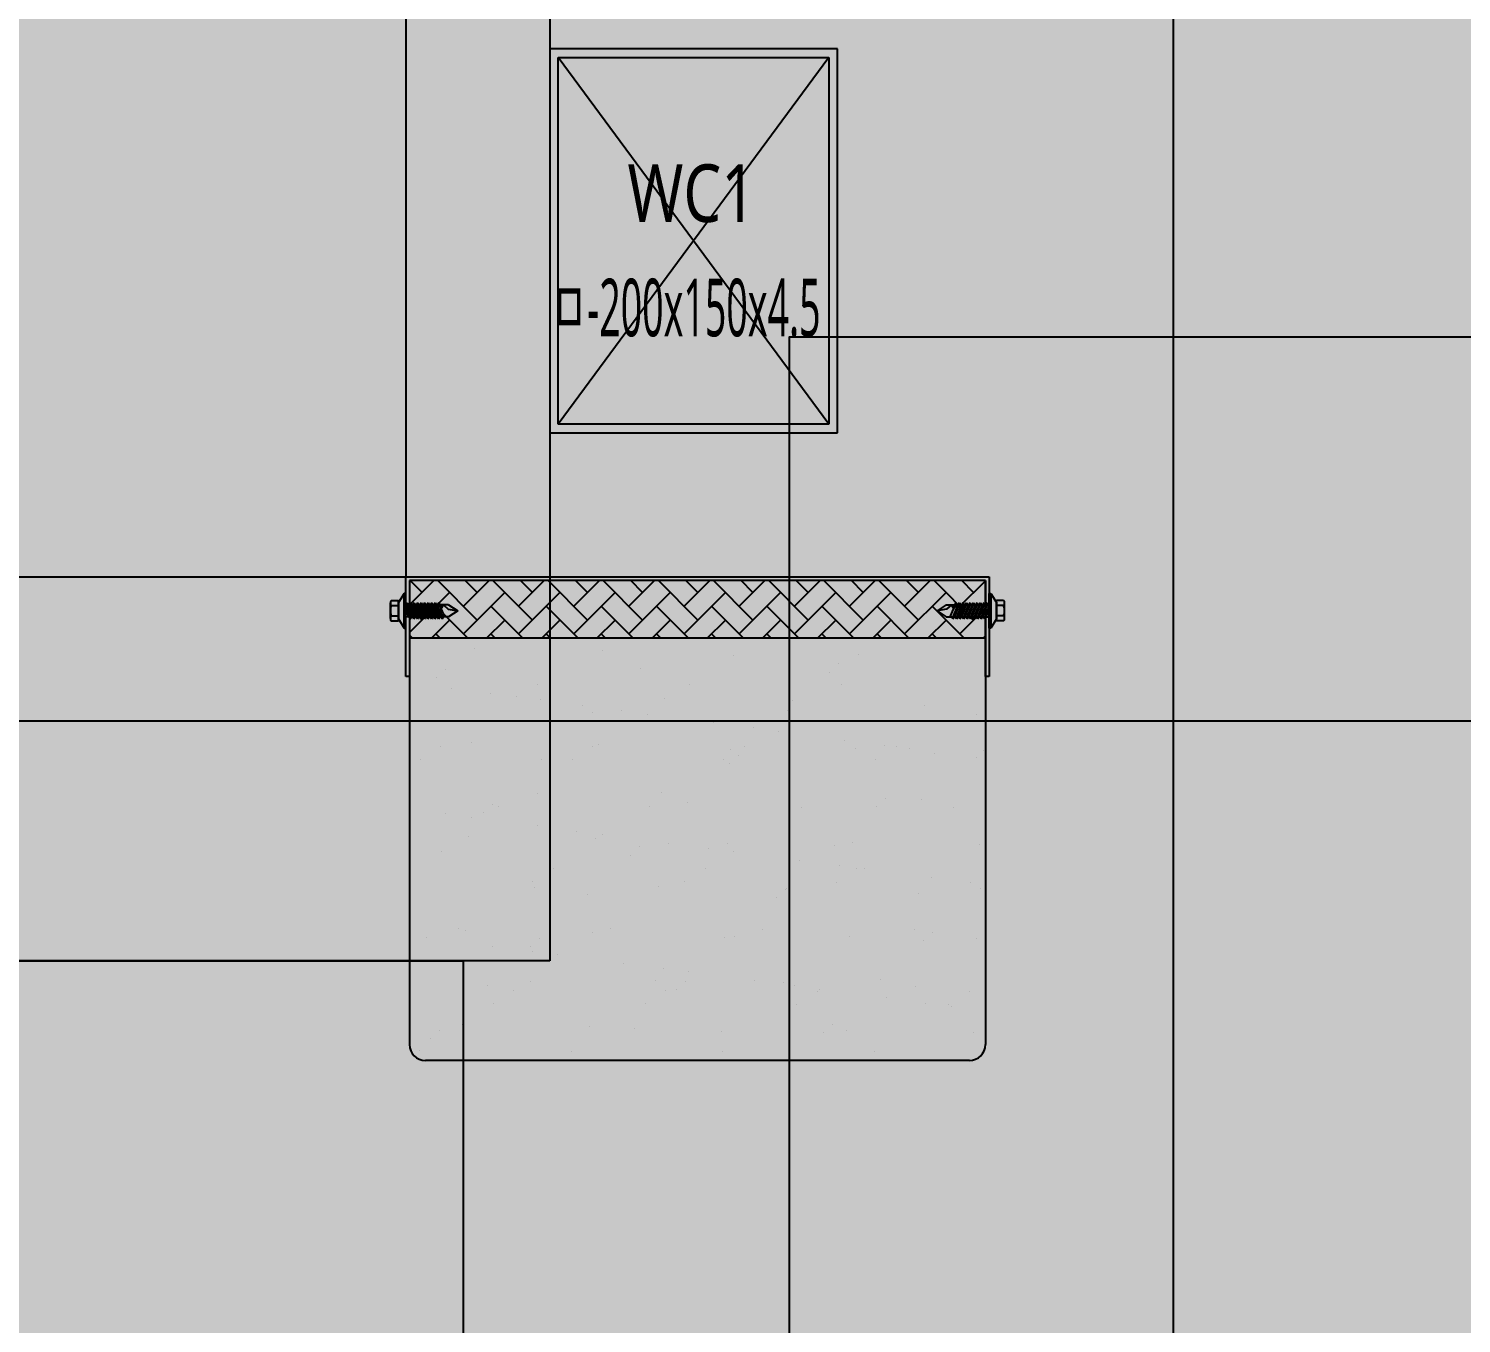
# Model space of a CAD drawing. Header units: millimetres. Extents: x -27408 to 60590, y 623 to 42257.
# Drawn here: x 59231.45 to 59246.05, y 17680.46 to 17693.65 of the extents above; entities that cross this region are included whole.
import ezdxf
from ezdxf.enums import TextEntityAlignment as Align

# ---------------------------------------------------------------- set-up
doc = ezdxf.new("R2010")
doc.units = ezdxf.units.MM
doc.header["$LTSCALE"] = 100
doc.header["$MEASUREMENT"] = 0
doc.header["$PDSIZE"] = -10
doc.layers.get('0').update_dxf_attribs({"linetype": 'CONTINUOUS'})
doc.layers.get('Defpoints').update_dxf_attribs({"color": 171, "linetype": 'CONTINUOUS'})
for name, color, linetype in [('254', 254, 'CONTINUOUS'), ('ELE7 (0.07)', 8, 'CONTINUOUS'), ('ELE9', 9, 'CONTINUOUS'), ('FIN(패널-T75 글라스울)', 6, 'CONTINUOUS'), ('h COLUMN', 252, 'CONTINUOUS'), ('OVERHEAD DOOR - ELE', 9, 'CONTINUOUS'), ('OVERHEAD DOOR - ETC', 252, 'CONTINUOUS'), ('WC', 2, 'CONTINUOUS'), ('주차-확장', 251, 'CONTINUOUS')]:
    doc.layers.add(name, color=color, linetype=linetype)
doc.styles.add('TE', font='malgun_0.ttf')

# ---------------------------------------------------------------- blocks, each defined once
blk = doc.blocks.new('*U241')
at = {"color": 0, "linetype": 'ByBlock'}
for p, q in [((100, 75), (-100, 75)), ((-100, 75), (-100, -75)), ((100, -75), (100, 75)), ((-95.5, 70.5), (95.5, 70.5)), ((-95.5, -70.5), (-95.5, 70.5)), ((95.5, 70.5), (95.5, -70.5)), ((95.5, -70.5), (-95.5, -70.5)), ((-100, -75), (100, -75))]:
    blk.add_line(p, q, dxfattribs=at)
at = {"layer": 'Defpoints'}
blk.add_point((0, 0), dxfattribs=at)
blk = doc.blocks.new('WC1')
at = {"layer": 'h COLUMN', "ltscale": 0.1}
for p, q in [((70.5, -95.5), (-70.5, 95.5)), ((70.5, 95.5), (-70.5, -95.5))]:
    blk.add_line(p, q, dxfattribs=at)
at = {"layer": 'h COLUMN', "ltscale": 0.1, "rotation": 90}
blk.add_blockref('*U241', (0, 0), dxfattribs=at)
at = {"layer": 'Defpoints', "style": 'TE'}
for s, width, p in [('WC1', 0.8, (-34.44, 24.8)), ('ㅁ-200x150x4.5', 0.5, (-74.29, -34.76))]:
    blk.add_text(s, height=30, dxfattribs=dict(at, width=width)).set_placement(p, align=Align.MIDDLE_LEFT)
blk = doc.blocks.new('지하2층 WC1 2 배치')
at = {"layer": 'WC'}
blk.add_blockref('WC1', (188500, -77700), dxfattribs=at)
blk = doc.blocks.new('A$C2563bbe5')
at = {"layer": 'ELE7 (0.07)', "ltscale": 0.002}
blk.add_line((4275, 252), (6725, 252), dxfattribs=at)
at = {"layer": 'FIN(패널-T75 글라스울)'}
for p, q in [((6650, 727), (6650, 252)), ((6725, 727), (6725, 252)), ((6725, 327), (6850, 327)), ((6650, 252), (6850, 252))]:
    blk.add_line(p, q, dxfattribs=at)
at = {"layer": 'OVERHEAD DOOR - ELE', "ltscale": 0.002}
for p, q in [((6725, 252), (6725, 52)), ((6725, 52), (4275, 52))]:
    blk.add_line(p, q, dxfattribs=at)
at = {"layer": 'OVERHEAD DOOR - ETC', "ltscale": 0.002}
for p, q in [((6650, 200), (6650, 252)), ((6650, 252), (6954, 252)), ((6952, 250), (6652, 250)), ((6652, 250), (6652, 200)), ((6652, 237.32), (6664.68, 250)), ((6658.49, 243.81), (6652.31, 250)), ((6687.23, 229.44), (6666.67, 250)), ((6680.05, 236.63), (6693.42, 250)), ((6687.23, 243.81), (6681.04, 250)), ((6715.97, 229.44), (6695.41, 250)), ((6708.78, 236.63), (6722.16, 250)), ((6715.97, 243.81), (6709.78, 250)), ((6744.7, 229.44), (6724.15, 250)), ((6737.52, 236.63), (6750.89, 250)), ((6744.7, 243.81), (6738.52, 250)), ((6773.44, 229.44), (6752.88, 250)), ((6766.26, 236.63), (6779.63, 250)), ((6773.44, 243.81), (6767.25, 250)), ((6802.18, 229.44), (6781.62, 250)), ((6794.99, 236.63), (6808.37, 250)), ((6802.18, 243.81), (6795.99, 250)), ((6830.91, 229.44), (6810.36, 250)), ((6823.73, 236.63), (6837.1, 250)), ((6830.91, 243.81), (6824.73, 250)), ((6859.65, 229.44), (6839.1, 250)), ((6852.47, 236.63), (6865.84, 250)), ((6859.65, 243.81), (6853.46, 250)), ((6888.39, 229.44), (6867.83, 250)), ((6881.2, 236.63), (6894.58, 250)), ((6888.39, 243.81), (6882.2, 250)), ((6917.13, 229.44), (6896.57, 250)), ((6909.94, 236.63), (6923.31, 250)), ((6917.13, 243.81), (6910.94, 250)), ((6945.86, 229.44), (6925.31, 250)), ((6938.68, 236.63), (6952, 249.95)), ((6945.86, 243.81), (6939.67, 250)), ((6952, 200), (6952, 250)), ((6954, 252), (6954, 200)), ((6652, 222.95), (6672.86, 243.81)), ((6680.05, 222.26), (6701.6, 243.81)), ((6708.78, 222.26), (6730.34, 243.81)), ((6737.52, 222.26), (6759.07, 243.81)), ((6766.26, 222.26), (6787.81, 243.81)), ((6794.99, 222.26), (6816.55, 243.81)), ((6823.73, 222.26), (6845.28, 243.81)), ((6852.47, 222.26), (6874.02, 243.81)), ((6881.2, 222.26), (6902.76, 243.81)), ((6909.94, 222.26), (6931.49, 243.81)), ((6658.49, 229.44), (6652, 235.94)), ((6682.31, 220), (6665.68, 236.63)), ((6711.04, 220), (6694.41, 236.63)), ((6739.78, 220), (6723.15, 236.63)), ((6768.52, 220), (6751.89, 236.63)), ((6797.25, 220), (6780.63, 236.63)), ((6825.99, 220), (6809.36, 236.63)), ((6854.73, 220), (6838.1, 236.63)), ((6883.46, 220), (6866.84, 236.63)), ((6912.2, 220), (6895.57, 236.63)), ((6940.94, 220), (6924.31, 236.63)), ((6938.68, 222.26), (6952, 235.58)), ((6663.42, 220), (6672.86, 229.44)), ((6692.16, 220), (6701.6, 229.44)), ((6720.89, 220), (6730.34, 229.44)), ((6749.63, 220), (6759.07, 229.44)), ((6778.37, 220), (6787.81, 229.44)), ((6807.1, 220), (6816.55, 229.44)), ((6835.84, 220), (6845.28, 229.44)), ((6864.58, 220), (6874.02, 229.44)), ((6893.31, 220), (6902.76, 229.44)), ((6922.05, 220), (6931.49, 229.44)), ((6653.57, 220), (6652, 221.57)), ((6667.94, 220), (6665.68, 222.26)), ((6696.67, 220), (6694.41, 222.26)), ((6725.41, 220), (6723.15, 222.26)), ((6754.15, 220), (6751.89, 222.26)), ((6782.88, 220), (6780.63, 222.26)), ((6811.62, 220), (6809.36, 222.26)), ((6840.36, 220), (6838.1, 222.26)), ((6869.1, 220), (6866.84, 222.26)), ((6897.83, 220), (6895.57, 222.26)), ((6926.57, 220), (6924.31, 222.26)), ((6950.79, 220), (6952, 221.21)), ((6685.81, 214.44), (6685.81, 214.44)), ((6752.29, 213.59), (6752.29, 213.59)), ((6820.9, 211.12), (6820.9, 211.12)), ((6885.87, 211.43), (6885.87, 211.43)), ((6670.9, 203.56), (6670.9, 203.56)), ((6772.54, 204.43), (6772.54, 204.43)), ((6870.99, 202.39), (6870.99, 202.39)), ((6875.68, 206.68), (6875.68, 206.68)), ((6652, 200), (6650, 200)), ((6666.22, 199.27), (6666.22, 199.27)), ((6718.63, 195.91), (6718.63, 195.91)), ((6797.72, 195.76), (6797.72, 195.76)), ((6876.82, 195.62), (6876.82, 195.62)), ((6954, 200), (6952, 200)), ((6673.63, 193.96), (6673.63, 193.96)), ((6694.28, 191.24), (6694.28, 191.24)), ((6707.5, 189.5), (6707.5, 189.5)), ((6720.06, 188.16), (6720.06, 188.16)), ((6785.04, 188.47), (6785.04, 188.47)), ((6851.53, 187.62), (6851.53, 187.62)), ((6742, 184.96), (6742, 184.96)), ((6747.26, 181.27), (6747.26, 181.27)), ((6762.65, 182.24), (6762.65, 182.24)), ((6775.87, 180.5), (6775.87, 180.5)), ((6848.9, 182.14), (6848.9, 182.14)), ((6920.13, 185.15), (6920.13, 185.15)), ((6947.35, 180.1), (6947.35, 180.1)), ((6742.58, 176.98), (6742.58, 176.98)), ((6810.37, 175.96), (6810.37, 175.96)), ((6831.02, 173.24), (6831.02, 173.24)), ((6684.21, 165.5), (6684.21, 165.5)), ((6750.69, 164.65), (6750.69, 164.65)), ((6844.24, 171.5), (6844.24, 171.5)), ((6878.74, 166.96), (6878.74, 166.96)), ((6899.39, 164.24), (6899.39, 164.24)), ((6657.57, 157.01), (6657.57, 157.01)), ((6668.28, 163.83), (6668.28, 163.83)), ((6736.67, 156.87), (6736.67, 156.87)), ((6747.38, 163.69), (6747.38, 163.69)), ((6819.3, 162.18), (6819.3, 162.18)), ((6823.61, 158.97), (6823.61, 158.97)), ((6826.48, 163.55), (6826.48, 163.55)), ((6884.27, 162.49), (6884.27, 162.49)), ((6905.58, 163.4), (6905.58, 163.4)), ((6912.62, 162.5), (6912.62, 162.5)), ((6925.25, 159.85), (6925.25, 159.85)), ((6947.12, 157.96), (6947.12, 157.96)), ((6950.76, 161.65), (6950.76, 161.65)), ((6720.48, 156.73), (6720.48, 156.73)), ((6815.77, 156.72), (6815.77, 156.72)), ((6818.93, 154.68), (6818.93, 154.68)), ((6894.87, 156.58), (6894.87, 156.58)), ((6718.46, 139.22), (6718.46, 139.22)), ((6783.44, 139.53), (6783.44, 139.53)), ((6796.84, 134.44), (6796.84, 134.44)), ((6849.93, 138.68), (6849.93, 138.68)), ((6899.97, 136.68), (6899.97, 136.68)), ((6918.53, 136.21), (6918.53, 136.21)), ((6670.86, 128.56), (6670.86, 128.56)), ((6690.52, 129.27), (6690.52, 129.27)), ((6695.2, 133.56), (6695.2, 133.56)), ((6698.11, 132.3), (6698.11, 132.3)), ((6777.21, 132.16), (6777.21, 132.16)), ((6856.31, 132.01), (6856.31, 132.01)), ((6895.29, 132.39), (6895.29, 132.39)), ((6935.41, 131.87), (6935.41, 131.87)), ((6684.08, 126.82), (6684.08, 126.82)), ((6718.58, 122.28), (6718.58, 122.28)), ((6739.23, 119.56), (6739.23, 119.56)), ((6682.61, 116.56), (6682.61, 116.56)), ((6749.09, 115.71), (6749.09, 115.71)), ((6752.45, 117.82), (6752.45, 117.82)), ((6786.95, 113.28), (6786.95, 113.28)), ((6817.7, 113.24), (6817.7, 113.24)), ((6873.19, 112.14), (6873.19, 112.14)), ((6882.67, 113.55), (6882.67, 113.55)), ((6949.16, 112.7), (6949.16, 112.7)), ((6668.42, 109.02), (6668.42, 109.02)), ((6766.87, 106.98), (6766.87, 106.98)), ((6771.55, 111.27), (6771.55, 111.27)), ((6807.6, 110.56), (6807.6, 110.56)), ((6820.83, 108.82), (6820.83, 108.82)), ((6726.87, 100.09), (6726.87, 100.09)), ((6805.97, 99.94), (6805.97, 99.94)), ((6855.33, 104.28), (6855.33, 104.28)), ((6875.98, 101.56), (6875.98, 101.56)), ((6885.07, 99.8), (6885.07, 99.8)), ((6889.2, 99.82), (6889.2, 99.82)), ((6716.16, 93.26), (6716.16, 93.26)), ((6716.86, 90.27), (6716.86, 90.27)), ((6781.84, 90.59), (6781.84, 90.59)), ((6795.26, 93.12), (6795.26, 93.12)), ((6848.33, 89.74), (6848.33, 89.74)), ((6874.36, 92.98), (6874.36, 92.98)), ((6923.7, 95.28), (6923.7, 95.28)), ((6944.35, 92.56), (6944.35, 92.56)), ((6949.55, 89.85), (6949.55, 89.85)), ((6744.77, 86.73), (6744.77, 86.73)), ((6843.23, 84.69), (6843.23, 84.69)), ((6847.91, 88.98), (6847.91, 88.98)), ((6916.93, 87.27), (6916.93, 87.27)), ((6677.6, 68.7), (6677.6, 68.7)), ((6681.01, 67.62), (6681.01, 67.62)), ((6756.7, 68.55), (6756.7, 68.55)), ((6835.8, 68.41), (6835.8, 68.41)), ((6914.9, 68.27), (6914.9, 68.27)), ((6660.66, 64.14), (6660.66, 64.14)), ((6719.49, 63.57), (6719.49, 63.57)), ((6747.49, 66.77), (6747.49, 66.77)), ((6816.1, 64.3), (6816.1, 64.3)), ((6821.13, 64.44), (6821.13, 64.44)), ((6881.07, 64.61), (6881.07, 64.61)), ((6919.58, 62.39), (6919.58, 62.39)), ((6924.27, 66.68), (6924.27, 66.68)), ((6947.56, 63.76), (6947.56, 63.76)), ((6695.17, 59.6), (6695.17, 59.6)), ((6714.81, 59.28), (6714.81, 59.28)), ((6715.81, 56.88), (6715.81, 56.88)), ((6729.04, 55.14), (6729.04, 55.14)), ((6763.54, 50.6), (6763.54, 50.6)), ((6784.19, 47.88), (6784.19, 47.88)), ((6797.41, 46.14), (6797.41, 46.14)), ((6692.71, 39.03), (6692.71, 39.03)), ((6715.26, 41.33), (6715.26, 41.33)), ((6780.24, 41.64), (6780.24, 41.64)), ((6795.85, 41.27), (6795.85, 41.27)), ((6831.91, 41.59), (6831.91, 41.59)), ((6846.73, 40.8), (6846.73, 40.8)), ((6852.56, 38.88), (6852.56, 38.88)), ((6897.49, 42.15), (6897.49, 42.15)), ((6915.33, 38.32), (6915.33, 38.32)), ((6706.35, 36.48), (6706.35, 36.48)), ((6785.45, 36.34), (6785.45, 36.34)), ((6791.17, 36.98), (6791.17, 36.98)), ((6864.55, 36.19), (6864.55, 36.19)), ((6865.78, 37.14), (6865.78, 37.14)), ((6900.28, 32.59), (6900.28, 32.59)), ((6920.93, 29.88), (6920.93, 29.88)), ((6943.65, 36.05), (6943.65, 36.05)), ((6695.64, 29.66), (6695.64, 29.66)), ((6774.74, 29.51), (6774.74, 29.51)), ((6853.84, 29.37), (6853.84, 29.37)), ((6932.94, 29.23), (6932.94, 29.23)), ((6934.15, 28.13), (6934.15, 28.13)), ((6667.43, 15.86), (6667.43, 15.86)), ((6679.41, 18.68), (6679.41, 18.68)), ((6745.89, 17.83), (6745.89, 17.83)), ((6769.07, 16.73), (6769.07, 16.73)), ((6814.5, 15.36), (6814.5, 15.36)), ((6872.2, 18.98), (6872.2, 18.98)), ((6879.47, 15.67), (6879.47, 15.67)), ((6662.75, 11.57), (6662.75, 11.57)), ((6867.52, 14.69), (6867.52, 14.69)), ((6945.96, 14.82), (6945.96, 14.82)), ((6657.08, 5.09), (6657.08, 5.09)), ((6736.18, 4.95), (6736.18, 4.95)), ((6815.28, 4.81), (6815.28, 4.81)), ((6894.38, 4.66), (6894.38, 4.66))]:
    blk.add_line(p, q, dxfattribs=at)
at = {"layer": 'OVERHEAD DOOR - ETC'}
for p, q in [((6652, 250), (6652, 8.33)), ((6952, 250), (6652, 250)), ((6652, 250), (6652, 220)), ((6952, 250), (6952, 8.33)), ((6952, 220), (6952, 250)), ((6642.5, 239.55), (6646.2, 239.55)), ((6649.2, 243.3), (6646.2, 238.6)), ((6646.2, 229.05), (6646.2, 239.55)), ((6649.2, 243.3), (6649.2, 225.3)), ((6650, 243.3), (6649.2, 243.3)), ((6649.2, 225.3), (6649.2, 243.3)), ((6650, 225.3), (6650, 243.3)), ((6954, 225.3), (6954, 243.3)), ((6954, 243.3), (6954.8, 243.3)), ((6954.8, 243.3), (6954.8, 225.3)), ((6954.8, 225.3), (6954.8, 243.3)), ((6954.8, 243.3), (6957.8, 238.6)), ((6957.8, 229.05), (6957.8, 239.55)), ((6961.5, 239.55), (6957.8, 239.55)), ((6642, 230.23), (6642, 238.37)), ((6642.5, 237.02), (6646.2, 237.02)), ((6642.5, 231.59), (6646.2, 231.59)), ((6646.2, 238.6), (6646.2, 230)), ((6650.81, 237.45), (6650, 237.45)), ((6650, 236.94), (6652.4, 231.15)), ((6652.4, 230.15), (6650, 236.06)), ((6651.59, 231.15), (6650, 235)), ((6650.81, 238.45), (6650.01, 237.45)), ((6650.41, 237.45), (6650.81, 238.45)), ((6654.23, 230.15), (6650.81, 238.45)), ((6654.23, 230.15), (6650.81, 238.45)), ((6650.81, 238.45), (6651.62, 237.45)), ((6650.81, 237.45), (6650.81, 238.45)), ((6653.43, 231.15), (6650.81, 237.45)), ((6652.65, 237.45), (6651.62, 237.45)), ((6651.62, 237.45), (6654.23, 231.15)), ((6652.65, 238.45), (6651.84, 237.45)), ((6652.24, 237.45), (6652.65, 238.45)), ((6656.06, 230.15), (6652.65, 238.45)), ((6656.06, 230.15), (6652.65, 238.45)), ((6652.65, 238.45), (6653.45, 237.45)), ((6652.65, 237.45), (6652.65, 238.45)), ((6655.26, 231.15), (6652.65, 237.45)), ((6654.48, 237.45), (6653.45, 237.45)), ((6653.45, 237.45), (6656.06, 231.15)), ((6654.48, 238.45), (6653.68, 237.45)), ((6654.08, 237.45), (6654.48, 238.45)), ((6657.9, 230.15), (6654.48, 238.45)), ((6657.9, 230.15), (6654.48, 238.45)), ((6654.48, 238.45), (6655.28, 237.45)), ((6654.48, 237.45), (6654.48, 238.45)), ((6657.09, 231.15), (6654.48, 237.45)), ((6656.31, 237.45), (6655.28, 237.45)), ((6655.28, 237.45), (6657.9, 231.15)), ((6656.31, 238.45), (6655.51, 237.45)), ((6655.91, 237.45), (6656.31, 238.45)), ((6659.73, 230.15), (6656.31, 238.45)), ((6659.73, 230.15), (6656.31, 238.45)), ((6656.31, 238.45), (6657.12, 237.45)), ((6656.31, 237.45), (6656.31, 238.45)), ((6658.93, 231.15), (6656.31, 237.45)), ((6658.15, 237.45), (6657.12, 237.45)), ((6657.12, 237.45), (6659.73, 231.15)), ((6658.15, 238.45), (6657.34, 237.45)), ((6657.74, 237.45), (6658.15, 238.45)), ((6661.56, 230.15), (6658.15, 238.45)), ((6661.56, 230.15), (6658.15, 238.45)), ((6658.15, 238.45), (6658.95, 237.45)), ((6658.15, 237.45), (6658.15, 238.45)), ((6660.76, 231.15), (6658.15, 237.45)), ((6659.98, 237.45), (6658.95, 237.45)), ((6658.95, 237.45), (6661.56, 231.15)), ((6659.98, 238.45), (6659.17, 237.45)), ((6659.58, 237.45), (6659.98, 238.45)), ((6663.4, 230.15), (6659.98, 238.45)), ((6663.4, 230.15), (6659.98, 238.45)), ((6659.98, 238.45), (6660.78, 237.45)), ((6659.98, 237.45), (6659.98, 238.45)), ((6662.59, 231.15), (6659.98, 237.45)), ((6661.81, 237.45), (6660.78, 237.45)), ((6660.78, 237.45), (6663.4, 231.15)), ((6661.81, 238.45), (6661.01, 237.45)), ((6661.41, 237.45), (6661.81, 238.45)), ((6665.23, 230.15), (6661.81, 238.45)), ((6665.23, 230.15), (6661.81, 238.45)), ((6661.81, 238.45), (6662.62, 237.45)), ((6661.81, 237.45), (6661.81, 238.45)), ((6664.43, 231.15), (6661.81, 237.45)), ((6663.65, 237.45), (6662.62, 237.45)), ((6662.62, 237.45), (6665.23, 231.15)), ((6663.65, 238.45), (6662.84, 237.45)), ((6663.24, 237.45), (6663.65, 238.45)), ((6667.06, 230.15), (6663.65, 238.45)), ((6667.06, 230.15), (6663.65, 238.45)), ((6663.65, 238.45), (6664.45, 237.45)), ((6663.65, 237.45), (6663.65, 238.45)), ((6666.26, 231.15), (6663.65, 237.45)), ((6665.48, 237.45), (6664.45, 237.45)), ((6664.45, 237.45), (6667.06, 231.15)), ((6665.48, 238.45), (6664.67, 237.45)), ((6665.08, 237.45), (6665.48, 238.45)), ((6668.9, 230.15), (6665.48, 238.45)), ((6668.9, 230.15), (6665.48, 238.45)), ((6665.48, 238.45), (6666.28, 237.45)), ((6665.48, 237.45), (6665.48, 238.45)), ((6668.09, 231.15), (6665.48, 237.45)), ((6667.31, 237.45), (6666.28, 237.45)), ((6666.28, 237.45), (6668.9, 231.15)), ((6667.31, 238.45), (6666.51, 237.45)), ((6666.91, 237.45), (6667.31, 238.45)), ((6668.55, 235.45), (6667.31, 238.45)), ((6668.55, 235.45), (6667.31, 238.45)), ((6667.31, 238.45), (6668.12, 237.45)), ((6667.31, 237.45), (6667.31, 238.45)), ((6667.75, 236.45), (6667.31, 237.45)), ((6668.55, 235.45), (6667.75, 236.45)), ((6672.37, 237.45), (6668.12, 237.45)), ((6668.12, 237.45), (6668.55, 236.45)), ((6668.52, 235.44), (6669.69, 237.45)), ((6670.33, 231.15), (6668.52, 235.44)), ((6668.55, 236.45), (6668.55, 235.45)), ((6669.69, 237.45), (6672.19, 235.04)), ((6672.19, 235.04), (6677.17, 234.3)), ((6672.37, 237.45), (6677.17, 234.3)), ((6677.17, 234.3), (6672.37, 231.15)), ((6931.63, 237.45), (6926.83, 234.3)), ((6931.8, 235.04), (6926.83, 234.3)), ((6926.83, 234.3), (6931.63, 231.15)), ((6931.63, 237.45), (6935.88, 237.45)), ((6934.3, 237.45), (6931.8, 235.04)), ((6933.67, 231.15), (6935.48, 235.44)), ((6935.48, 235.44), (6934.3, 237.45)), ((6935.1, 230.15), (6938.52, 238.45)), ((6935.1, 230.15), (6938.52, 238.45)), ((6937.72, 237.45), (6935.1, 231.15)), ((6935.45, 235.45), (6936.69, 238.45)), ((6935.45, 235.45), (6936.69, 238.45)), ((6935.88, 237.45), (6935.45, 236.45)), ((6935.45, 236.45), (6935.45, 235.45)), ((6935.45, 235.45), (6936.25, 236.45)), ((6936.69, 238.45), (6935.88, 237.45)), ((6935.91, 231.15), (6938.52, 237.45)), ((6936.25, 236.45), (6936.69, 237.45)), ((6936.69, 237.45), (6936.69, 238.45)), ((6937.09, 237.45), (6936.69, 238.45)), ((6936.69, 238.45), (6937.49, 237.45)), ((6936.69, 237.45), (6937.72, 237.45)), ((6936.93, 230.15), (6940.35, 238.45)), ((6936.93, 230.15), (6940.35, 238.45)), ((6939.55, 237.45), (6936.93, 231.15)), ((6938.52, 238.45), (6937.72, 237.45)), ((6937.74, 231.15), (6940.35, 237.45)), ((6938.92, 237.45), (6938.52, 238.45)), ((6938.52, 238.45), (6939.32, 237.45)), ((6938.52, 237.45), (6938.52, 238.45)), ((6938.52, 237.45), (6939.55, 237.45)), ((6938.77, 230.15), (6942.19, 238.45)), ((6938.77, 230.15), (6942.19, 238.45)), ((6941.38, 237.45), (6938.77, 231.15)), ((6940.35, 238.45), (6939.55, 237.45)), ((6939.57, 231.15), (6942.19, 237.45)), ((6940.75, 237.45), (6940.35, 238.45)), ((6940.35, 238.45), (6941.16, 237.45)), ((6940.35, 237.45), (6940.35, 238.45)), ((6940.35, 237.45), (6941.38, 237.45)), ((6940.6, 230.15), (6944.02, 238.45)), ((6940.6, 230.15), (6944.02, 238.45)), ((6943.21, 237.45), (6940.6, 231.15)), ((6942.19, 238.45), (6941.38, 237.45)), ((6941.4, 231.15), (6944.02, 237.45)), ((6942.19, 237.45), (6942.19, 238.45)), ((6942.59, 237.45), (6942.19, 238.45)), ((6942.19, 238.45), (6942.99, 237.45)), ((6942.19, 237.45), (6943.21, 237.45)), ((6942.43, 230.15), (6945.85, 238.45)), ((6942.43, 230.15), (6945.85, 238.45)), ((6945.05, 237.45), (6942.43, 231.15)), ((6944.02, 238.45), (6943.21, 237.45)), ((6943.24, 231.15), (6945.85, 237.45)), ((6944.42, 237.45), (6944.02, 238.45)), ((6944.02, 238.45), (6944.82, 237.45)), ((6944.02, 237.45), (6944.02, 238.45)), ((6944.02, 237.45), (6945.05, 237.45)), ((6944.27, 230.15), (6947.68, 238.45)), ((6944.27, 230.15), (6947.68, 238.45)), ((6946.88, 237.45), (6944.27, 231.15)), ((6945.85, 238.45), (6945.05, 237.45)), ((6945.07, 231.15), (6947.68, 237.45)), ((6946.25, 237.45), (6945.85, 238.45)), ((6945.85, 238.45), (6946.66, 237.45)), ((6945.85, 237.45), (6945.85, 238.45)), ((6945.85, 237.45), (6946.88, 237.45)), ((6946.1, 230.15), (6949.52, 238.45)), ((6946.1, 230.15), (6949.52, 238.45)), ((6948.71, 237.45), (6946.1, 231.15)), ((6947.68, 238.45), (6946.88, 237.45)), ((6946.9, 231.15), (6949.52, 237.45)), ((6948.09, 237.45), (6947.68, 238.45)), ((6947.68, 238.45), (6948.49, 237.45)), ((6947.68, 237.45), (6947.68, 238.45)), ((6947.68, 237.45), (6948.71, 237.45)), ((6947.93, 230.15), (6951.35, 238.45)), ((6947.93, 230.15), (6951.35, 238.45)), ((6950.55, 237.45), (6947.93, 231.15)), ((6949.52, 238.45), (6948.71, 237.45)), ((6948.74, 231.15), (6951.35, 237.45)), ((6949.92, 237.45), (6949.52, 238.45)), ((6949.52, 238.45), (6950.32, 237.45)), ((6949.52, 237.45), (6949.52, 238.45)), ((6949.52, 237.45), (6950.55, 237.45)), ((6949.77, 230.15), (6953.18, 238.45)), ((6949.77, 230.15), (6953.18, 238.45)), ((6952.38, 237.45), (6949.77, 231.15)), ((6951.35, 238.45), (6950.55, 237.45)), ((6950.57, 231.15), (6953.18, 237.45)), ((6951.75, 237.45), (6951.35, 238.45)), ((6951.35, 238.45), (6952.15, 237.45)), ((6951.35, 237.45), (6951.35, 238.45)), ((6951.35, 237.45), (6952.38, 237.45)), ((6954, 236.94), (6951.6, 231.15)), ((6951.6, 230.15), (6954, 236.06)), ((6953.18, 238.45), (6952.38, 237.45)), ((6952.4, 231.15), (6954, 235)), ((6953.59, 237.45), (6953.18, 238.45)), ((6953.18, 238.45), (6953.99, 237.45)), ((6953.18, 237.45), (6953.18, 238.45)), ((6953.18, 237.45), (6954, 237.45)), ((6957.8, 238.6), (6957.8, 230)), ((6961.5, 237.02), (6957.8, 237.02)), ((6961.5, 231.59), (6957.8, 231.59)), ((6962, 230.23), (6962, 238.37)), ((6642.5, 229.05), (6646.2, 229.05)), ((6646.2, 230), (6649.2, 225.3)), ((6649.2, 225.3), (6650, 225.3)), ((6651.59, 231.15), (6650, 231.15)), ((6652.4, 230.15), (6651.59, 231.15)), ((6653.43, 231.15), (6652.4, 231.15)), ((6652.8, 231.15), (6652.4, 230.15)), ((6652.4, 230.15), (6653.2, 231.15)), ((6652.4, 231.15), (6652.4, 230.15)), ((6654.23, 230.15), (6653.43, 231.15)), ((6655.26, 231.15), (6654.23, 231.15)), ((6654.63, 231.15), (6654.23, 230.15)), ((6654.23, 230.15), (6655.04, 231.15)), ((6654.23, 231.15), (6654.23, 230.15)), ((6656.06, 230.15), (6655.26, 231.15)), ((6657.09, 231.15), (6656.06, 231.15)), ((6656.47, 231.15), (6656.06, 230.15)), ((6656.06, 230.15), (6656.87, 231.15)), ((6656.06, 231.15), (6656.06, 230.15)), ((6657.9, 230.15), (6657.09, 231.15)), ((6658.93, 231.15), (6657.9, 231.15)), ((6658.3, 231.15), (6657.9, 230.15)), ((6657.9, 230.15), (6658.7, 231.15)), ((6657.9, 231.15), (6657.9, 230.15)), ((6659.73, 230.15), (6658.93, 231.15)), ((6660.76, 231.15), (6659.73, 231.15)), ((6660.13, 231.15), (6659.73, 230.15)), ((6659.73, 230.15), (6660.53, 231.15)), ((6659.73, 231.15), (6659.73, 230.15)), ((6661.56, 230.15), (6660.76, 231.15)), ((6662.59, 231.15), (6661.56, 231.15)), ((6661.97, 231.15), (6661.56, 230.15)), ((6661.56, 230.15), (6662.37, 231.15)), ((6661.56, 231.15), (6661.56, 230.15)), ((6663.4, 230.15), (6662.59, 231.15)), ((6664.43, 231.15), (6663.4, 231.15)), ((6663.8, 231.15), (6663.4, 230.15)), ((6663.4, 230.15), (6664.2, 231.15)), ((6663.4, 231.15), (6663.4, 230.15)), ((6665.23, 230.15), (6664.43, 231.15)), ((6666.26, 231.15), (6665.23, 231.15)), ((6665.63, 231.15), (6665.23, 230.15)), ((6665.23, 230.15), (6666.03, 231.15)), ((6665.23, 231.15), (6665.23, 230.15)), ((6667.06, 230.15), (6666.26, 231.15)), ((6668.09, 231.15), (6667.06, 231.15)), ((6667.46, 231.15), (6667.06, 230.15)), ((6667.06, 230.15), (6667.87, 231.15)), ((6667.06, 231.15), (6667.06, 230.15)), ((6668.9, 230.15), (6668.09, 231.15)), ((6672.37, 231.15), (6668.9, 231.15)), ((6669.3, 231.15), (6668.9, 230.15)), ((6668.9, 230.15), (6669.7, 231.15)), ((6668.9, 231.15), (6668.9, 230.15)), ((6931.63, 231.15), (6935.1, 231.15)), ((6935.1, 230.15), (6934.3, 231.15)), ((6934.7, 231.15), (6935.1, 230.15)), ((6935.1, 231.15), (6935.1, 230.15)), ((6935.1, 230.15), (6935.91, 231.15)), ((6935.91, 231.15), (6936.93, 231.15)), ((6936.93, 230.15), (6936.13, 231.15)), ((6936.53, 231.15), (6936.93, 230.15)), ((6936.93, 231.15), (6936.93, 230.15)), ((6936.93, 230.15), (6937.74, 231.15)), ((6937.74, 231.15), (6938.77, 231.15)), ((6938.77, 230.15), (6937.96, 231.15)), ((6938.37, 231.15), (6938.77, 230.15)), ((6938.77, 231.15), (6938.77, 230.15)), ((6938.77, 230.15), (6939.57, 231.15)), ((6939.57, 231.15), (6940.6, 231.15)), ((6940.6, 230.15), (6939.8, 231.15)), ((6940.2, 231.15), (6940.6, 230.15)), ((6940.6, 231.15), (6940.6, 230.15)), ((6940.6, 230.15), (6941.4, 231.15)), ((6941.4, 231.15), (6942.43, 231.15)), ((6942.43, 230.15), (6941.63, 231.15)), ((6942.03, 231.15), (6942.43, 230.15)), ((6942.43, 231.15), (6942.43, 230.15)), ((6942.43, 230.15), (6943.24, 231.15)), ((6943.24, 231.15), (6944.27, 231.15)), ((6944.27, 230.15), (6943.46, 231.15)), ((6943.86, 231.15), (6944.27, 230.15)), ((6944.27, 231.15), (6944.27, 230.15)), ((6944.27, 230.15), (6945.07, 231.15)), ((6945.07, 231.15), (6946.1, 231.15)), ((6946.1, 230.15), (6945.3, 231.15)), ((6945.7, 231.15), (6946.1, 230.15)), ((6946.1, 231.15), (6946.1, 230.15)), ((6946.1, 230.15), (6946.9, 231.15)), ((6946.9, 231.15), (6947.93, 231.15)), ((6947.93, 230.15), (6947.13, 231.15)), ((6947.53, 231.15), (6947.93, 230.15)), ((6947.93, 231.15), (6947.93, 230.15)), ((6947.93, 230.15), (6948.74, 231.15)), ((6948.74, 231.15), (6949.77, 231.15)), ((6949.77, 230.15), (6948.96, 231.15)), ((6949.36, 231.15), (6949.77, 230.15)), ((6949.77, 231.15), (6949.77, 230.15)), ((6949.77, 230.15), (6950.57, 231.15)), ((6950.57, 231.15), (6951.6, 231.15)), ((6951.6, 230.15), (6950.79, 231.15)), ((6951.2, 231.15), (6951.6, 230.15)), ((6951.6, 231.15), (6951.6, 230.15)), ((6951.6, 230.15), (6952.4, 231.15)), ((6952.4, 231.15), (6954, 231.15)), ((6954.8, 225.3), (6954, 225.3)), ((6957.8, 230), (6954.8, 225.3)), ((6961.5, 229.05), (6957.8, 229.05)), ((6952, 220), (6652, 220)), ((6943.67, 0), (6660.33, 0))]:
    blk.add_line(p, q, dxfattribs=at)
for centre, radius, start, end in [((6643.86, 238.29), 1.86, 136.9662, 223.0338), ((6960.14, 238.29), 1.86, 316.9662, 43.0338), ((6649.61, 234.3), 7.61, 159.11949, 200.88051), ((6643.86, 230.32), 1.86, 136.9662, 223.0338), ((6954.39, 234.3), 7.61, 339.11949, 20.88051), ((6960.14, 230.32), 1.86, 316.9662, 43.0338), ((6660.33, 8.33), 8.33, 180, 270), ((6943.67, 8.33), 8.33, 270, 0)]:
    blk.add_arc(centre, radius, start, end, dxfattribs=at)
blk = doc.blocks.new('A$C6A0504F7')
at = {"layer": '주차-확장'}
blk.add_lwpolyline([(5200, 0), (0, 0), (0, 2600), (5200, 2600)], close=True, dxfattribs=at)
blk = doc.blocks.new('B2FF')
at = {"layer": 'ELE9', "color": 253, "ltscale": 0.1}
for p, q in [((37313974.72, 554746.34), (37313974.72, 566196.34)), ((37312774.72, 564996.34), (37318374.72, 564996.34))]:
    blk.add_line(p, q, dxfattribs=at)
blk.add_lwpolyline([(37313774.72, 563746.34), (37313774.72, 565196.34), (37317374.72, 565196.34)], dxfattribs=at)
blk.add_blockref('A$C2563bbe5', (37306924.72, 564819.34), dxfattribs=at)
at = {"layer": 'ELE9', "color": 253}
blk.add_blockref('지하2층 WC1 2 배치', (37125224.72, 642946.34), dxfattribs=at)
at = {"layer": 'ELE9', "color": 253, "ltscale": 0.1, "rotation": 269.9999999999999}
blk.add_blockref('A$C6A0504F7', (37311004.71, 564871.34), dxfattribs=at)

msp = doc.modelspace()

# ---------------------------------------------------------------- hatches: boundary and pattern name
at = {"layer": '254', "ltscale": 10000}
h = msp.add_hatch(color=256, dxfattribs=at)
h.dxf.hatch_style = 1
edge = h.paths.add_edge_path()
edge.add_arc((59210.946, 17426.068), 50, 180, 270)
edge.add_line((59210.946, 17376.068), (59339.62, 17376.068))
edge.add_arc((59339.62, 17426.068), 50, 270, 360)
edge.add_line((59389.62, 17426.068), (59389.62, 17739.861))
edge.add_arc((59339.62, 17739.861), 50, 0, 90)
edge.add_line((59339.62, 17789.861), (59210.946, 17789.861))
edge.add_arc((59210.946, 17739.861), 50, 90, 180)
edge.add_line((59160.946, 17739.861), (59160.946, 17426.068))

# ---------------------------------------------------------------- next in the draw order: block references
at = {"xscale": 0.01956471256889679, "yscale": 0.01956471256889679, "zscale": 0.01956471256889679}
msp.add_blockref('B2FF', (-670794.073, 6632.608), dxfattribs=at)

doc.saveas('drawing.dxf')
